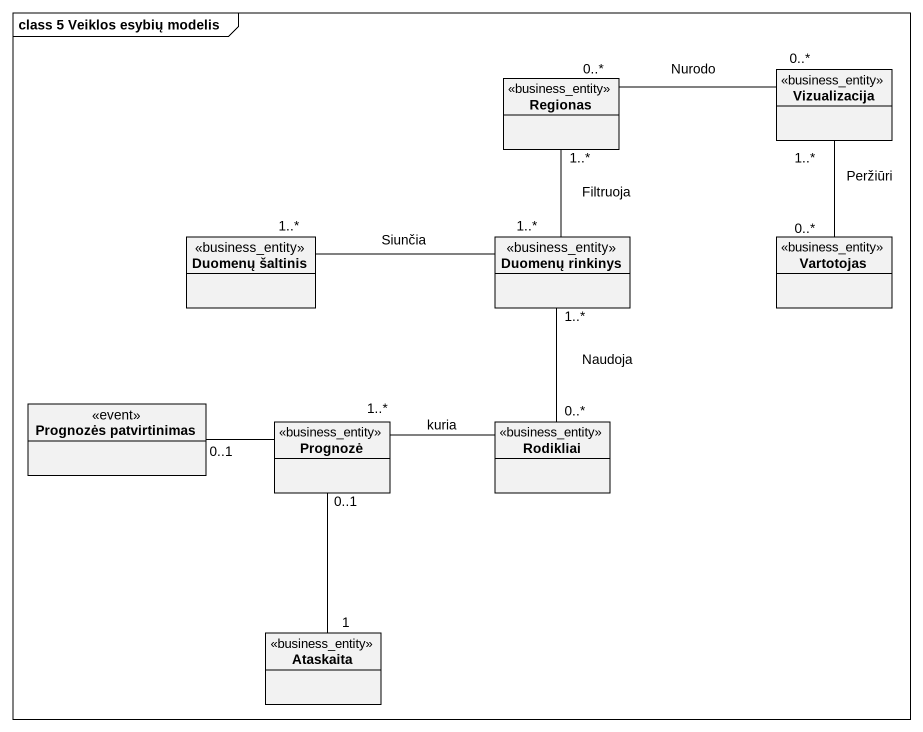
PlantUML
@startuml
mainframe class 5 Veiklos esybių modelis
hide circle
hide empty members
class Vizualizacija <<business_entity>>
class Regionas <<business_entity>>
class "Duomenų šaltinis" as Duomenų_šaltinis <<business_entity>>
class "Duomenų rinkinys" as Duomenų_rinkinys <<business_entity>>
class Vartotojas <<business_entity>>
class "Prognozės patvirtinimas" as Prognozės_patvirtinimas <<event>>
class Prognozė <<business_entity>>
class Rodikliai <<business_entity>>
class Ataskaita <<business_entity>>
Vizualizacija "1..*" -- "0..*" Vartotojas : Peržiūri
Regionas "0..*" -right- "0..*" Vizualizacija : Nurodo
Duomenų_rinkinys -up- "1..*" Regionas : Filtruoja
Duomenų_rinkinys "1..*" -left- "1..*" Duomenų_šaltinis : Siunčia
Duomenų_rinkinys "1..*" -- "0..*" Rodikliai : Naudoja
Prognozės_patvirtinimas "0..1" -right- Prognozė
Prognozė "0..1" -- "1" Ataskaita
Rodikliai -left- "1..*" Prognozė : kuria
@enduml
